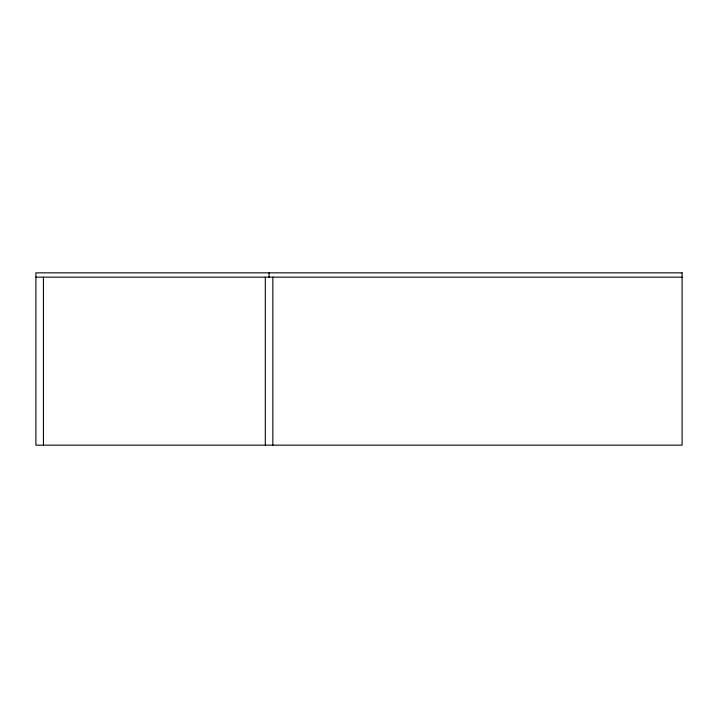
<?xml version="1.0" encoding="UTF-8"?>
<svg xmlns="http://www.w3.org/2000/svg" width="718" height="718" viewBox="0 0 718 718"><rect width="100%" height="100%" fill="white"/><g stroke="black" fill="none" stroke-linecap="round" stroke-linejoin="round"><path stroke-width="1.08" d="M35.9 277.148L682.1 277.148M272.84 277.148L272.84 445.16M269.07 272.84L269.07 277.148M265.301 277.148L265.301 445.16M43.439 277.148L43.439 445.16M682.1 272.84L35.9 272.84L35.9 445.16L682.1 445.16L682.1 272.84"/></g></svg>
